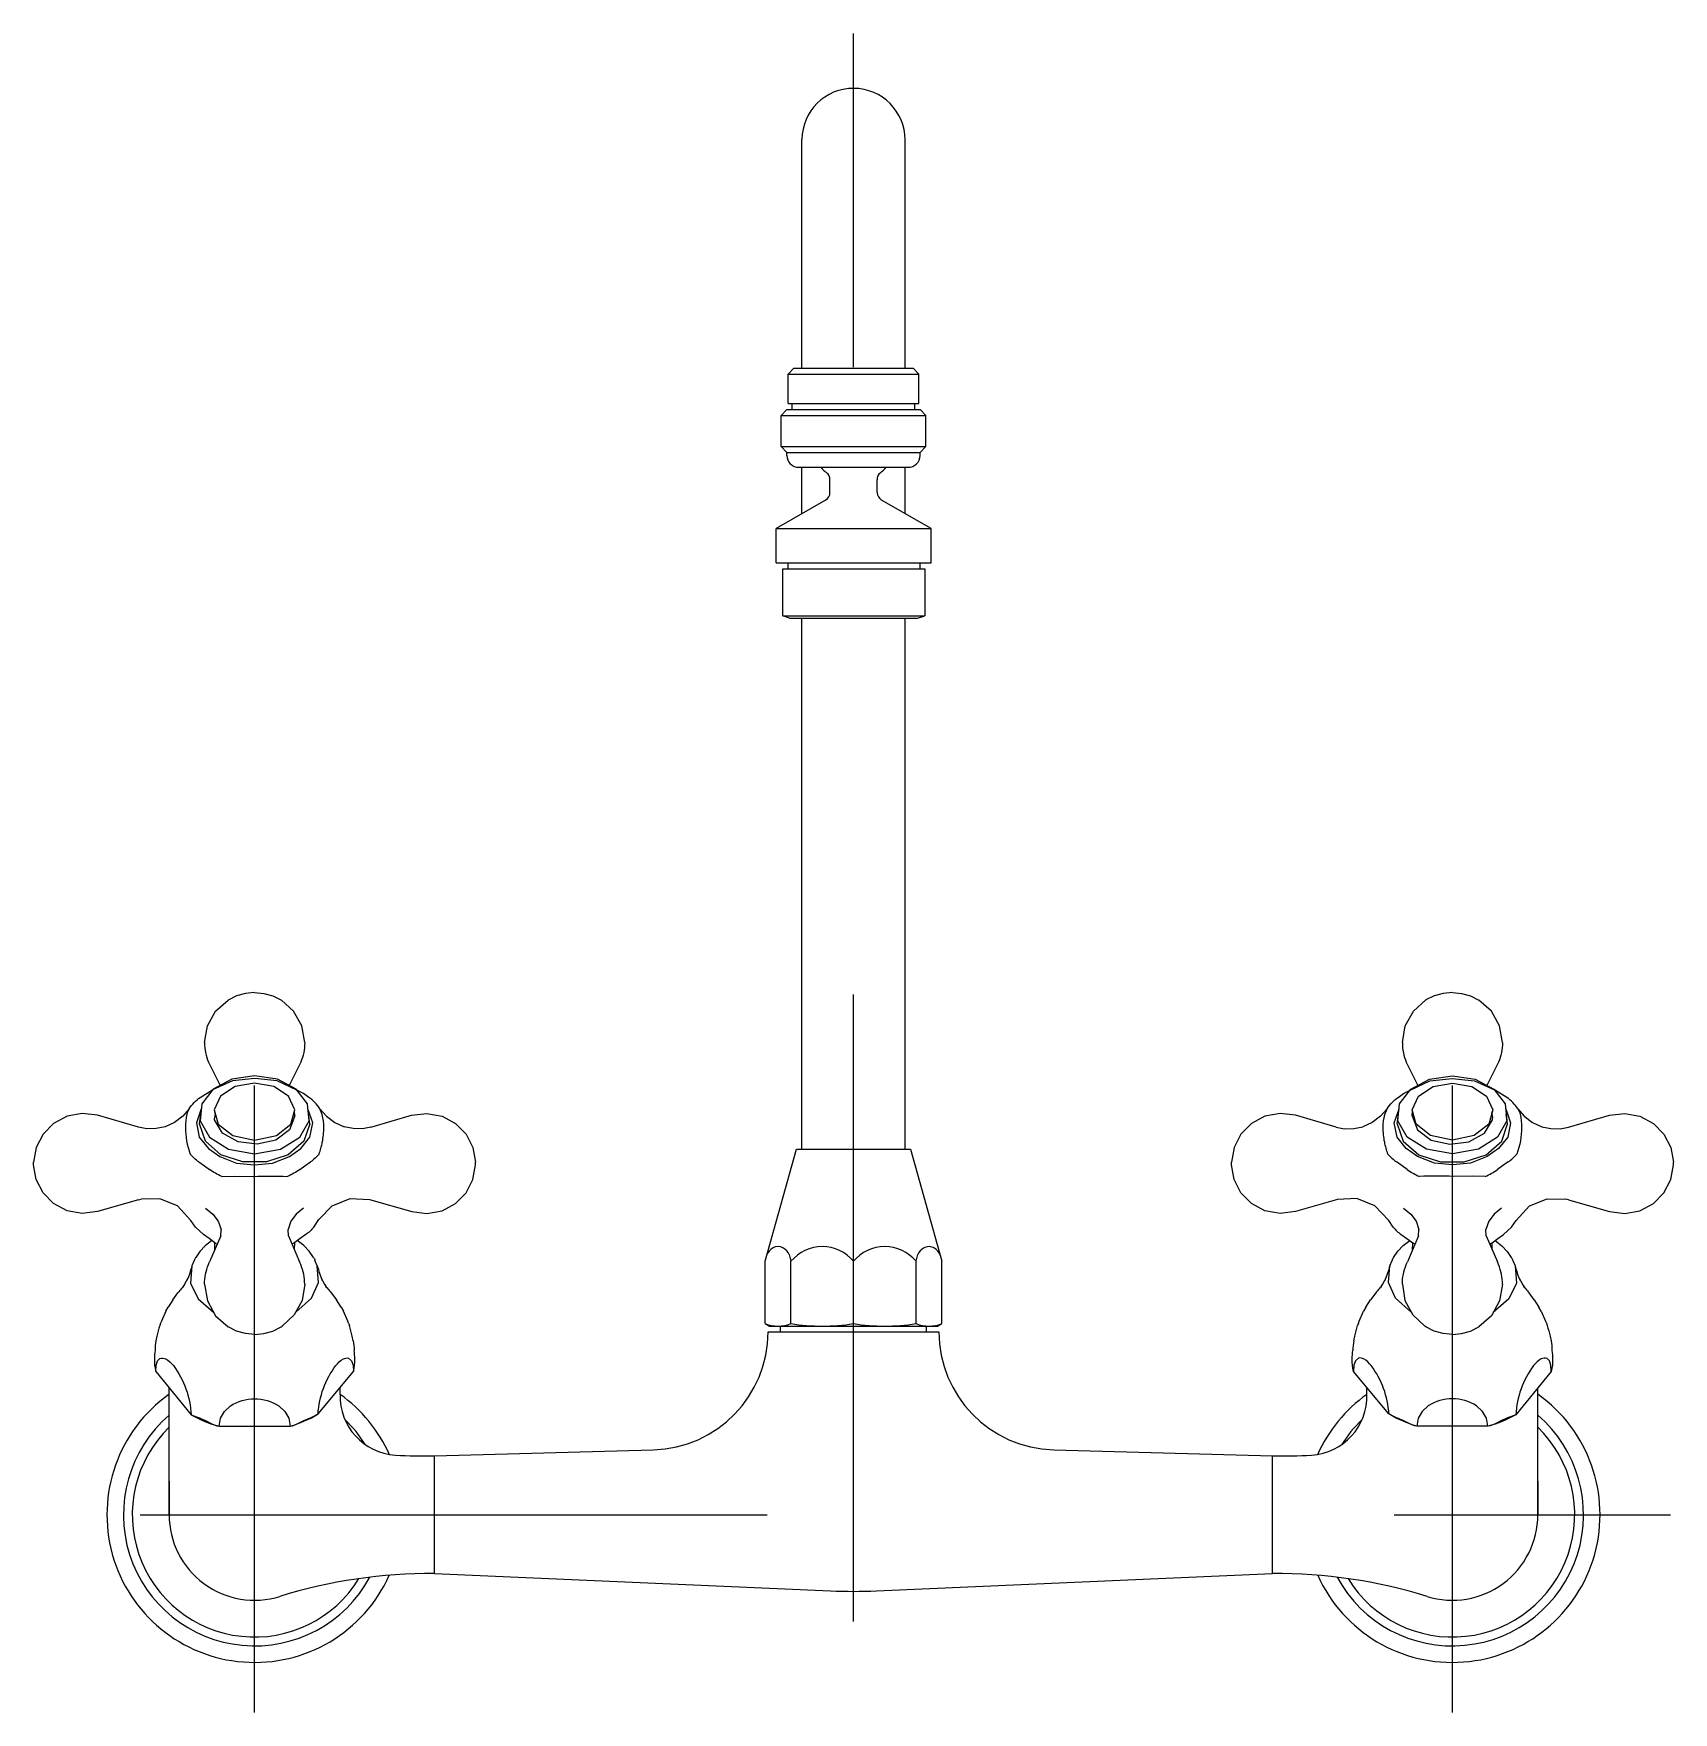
# Model space of a CAD drawing. Extents: x -57.743 to -57.482, y -9.297 to -9.03.
import ezdxf

# ---------------------------------------------------------------- set-up
doc = ezdxf.new("R2010")
doc.units = 0
doc.header["$LTSCALE"] = 0.2
doc.header["$MEASUREMENT"] = 0
doc.linetypes.add('AXES', pattern=[0.54, 0.3, -0.08, 0.08, -0.08])
doc.linetypes.add('CONTINU', pattern=[0])
doc.layers.get('0').update_dxf_attribs({"linetype": 'CONTINUOUS'})
doc.layers.add('DECA_EIXOS', color=5, linetype='AXES')

msp = doc.modelspace()

# ---------------------------------------------------------------- linework, layer by layer
at = {"linetype": 'CONTINU'}
for points in [[(-57.60423, -9.0465, 0.996397), (-57.62067, -9.04644)], [(-57.62307, -9.09682, 0.415833), (-57.62119, -9.09871)], [(-57.60371, -9.09871, 0.415111), (-57.60183, -9.09683)], [(-57.61765, -9.09871, 0.046952), (-57.61673, -9.0996)], [(-57.61621, -9.10071, 0.230081), (-57.61673, -9.0996)], [(-57.60817, -9.0996, 0.229176), (-57.60869, -9.1007)], [(-57.60817, -9.0996, 0.046846), (-57.60725, -9.09871)], [(-57.6169, -9.10393, 0.267952), (-57.6162, -9.10271)], [(-57.60868, -9.10271, 0.267941), (-57.60797, -9.10393)], [(-57.71593, -9.19046, 0.100737), (-57.7153, -9.19358)], [(-57.69996, -9.19046, -0.100748), (-57.7006, -9.19358)], [(-57.52493, -9.19046, 0.100732), (-57.5243, -9.19358)], [(-57.50896, -9.19046, -0.100732), (-57.5096, -9.19358)], [(-57.71838, -9.20101, 0.078262), (-57.71875, -9.20189)], [(-57.71838, -9.20101, -0.09491), (-57.71662, -9.1992)], [(-57.69753, -9.20099, 0.094819), (-57.69929, -9.1992)], [(-57.69691, -9.20398, 0.060337), (-57.69715, -9.20192), (-57.69753, -9.20099)], [(-57.52799, -9.20397, -0.06033), (-57.52775, -9.20192), (-57.52736, -9.20099)], [(-57.52736, -9.20099, -0.094798), (-57.52561, -9.1992)], [(-57.50652, -9.20101, 0.094922), (-57.50828, -9.1992)], [(-57.50652, -9.20101, -0.078226), (-57.50615, -9.20189)], [(-57.71875, -9.20189, 0.064349), (-57.71899, -9.20397)], [(-57.71899, -9.20397, 0.081708), (-57.71823, -9.20822)], [(-57.69715, -9.20635, 0.049284), (-57.69691, -9.20398)], [(-57.52775, -9.20635, -0.049277), (-57.52799, -9.20397)], [(-57.50591, -9.20397, -0.081668), (-57.50667, -9.20822)], [(-57.50615, -9.20189, -0.064351), (-57.50591, -9.20397)], [(-57.69766, -9.20822, 0.033869), (-57.69715, -9.20635)], [(-57.52724, -9.20822, -0.03386), (-57.52775, -9.20635)], [(-57.71686, -9.20948, -0.06795), (-57.71823, -9.20822)], [(-57.69766, -9.20822, -0.067768), (-57.69904, -9.20948)], [(-57.52724, -9.20822, 0.06778), (-57.52586, -9.20948)], [(-57.50804, -9.20948, 0.067944), (-57.50667, -9.20822)], [(-57.71319, -9.21179, -0.057169), (-57.71515, -9.21069)], [(-57.70812, -9.21178, -0.014006), (-57.70271, -9.21179)], [(-57.70074, -9.21069, -0.057361), (-57.70271, -9.21179)], [(-57.52416, -9.21069, 0.057348), (-57.52219, -9.21179)], [(-57.51678, -9.21178, 0.014006), (-57.52219, -9.21179)], [(-57.51171, -9.21179, 0.057149), (-57.50975, -9.21069)], [(-57.69852, -9.21987, -0.071575), (-57.69979, -9.22107)], [(-57.52638, -9.21987, 0.071582), (-57.52511, -9.22107)], [(-57.62363, -9.22323, 0.283666), (-57.62534, -9.22323)], [(-57.61245, -9.22533, 0.468794), (-57.62242, -9.22533)], [(-57.60248, -9.22532, 0.468795), (-57.61245, -9.22533)], [(-57.59955, -9.22324, 0.285004), (-57.60127, -9.22323)], [(-57.71732, -9.22471, 0.114407), (-57.71758, -9.22521)], [(-57.69858, -9.22471, -0.114407), (-57.69832, -9.22521)], [(-57.62534, -9.22323, 0.185783), (-57.62627, -9.22432)], [(-57.62273, -9.22426, 0.1769), (-57.62363, -9.22323)], [(-57.60127, -9.22323, 0.177018), (-57.60217, -9.22426)], [(-57.59863, -9.22433, 0.186176), (-57.59955, -9.22324)], [(-57.52632, -9.22471, 0.114441), (-57.52658, -9.22521)], [(-57.50758, -9.22471, -0.114436), (-57.50732, -9.22521)], [(-57.71795, -9.22605, -0.038919), (-57.71873, -9.22837)], [(-57.71593, -9.22898, -0.10061), (-57.7153, -9.22586)], [(-57.69996, -9.22898, 0.10062), (-57.7006, -9.22586)], [(-57.69795, -9.22605, 0.038919), (-57.69716, -9.22837)], [(-57.52695, -9.22605, -0.038923), (-57.52773, -9.22837)], [(-57.52493, -9.22898, -0.100606), (-57.5243, -9.22586)], [(-57.50896, -9.22898, 0.100624), (-57.5096, -9.22586)], [(-57.50695, -9.22605, 0.038923), (-57.50616, -9.22837)], [(-57.71913, -9.22904, -0.032248), (-57.72018, -9.23036)], [(-57.69677, -9.22904, 0.032248), (-57.69572, -9.23036)], [(-57.52813, -9.22904, -0.032261), (-57.52918, -9.23036)], [(-57.50577, -9.22904, 0.03226), (-57.50472, -9.23036)], [(-57.72306, -9.23557, 0.029557), (-57.72352, -9.23729)], [(-57.69238, -9.23729, 0.029574), (-57.69284, -9.23557)], [(-57.62655, -9.23526, 0.197191), (-57.62242, -9.23526)], [(-57.62242, -9.23526, 0.081682), (-57.61245, -9.23526)], [(-57.61245, -9.23526, 0.081683), (-57.60248, -9.23526)], [(-57.60248, -9.23526, 0.197179), (-57.59835, -9.23526)], [(-57.53252, -9.23729, -0.029548), (-57.53206, -9.23557)], [(-57.50184, -9.23557, -0.029549), (-57.50138, -9.23729)], [(-57.72368, -9.23801, 0.044187), (-57.72381, -9.23956)], [(-57.69222, -9.23801, -0.044187), (-57.69209, -9.23956)], [(-57.64437, -9.2554, 0.406441), (-57.62608, -9.23659)], [(-57.59882, -9.2366, 0.406298), (-57.58053, -9.2554)], [(-57.53268, -9.23801, 0.044193), (-57.53281, -9.23956)], [(-57.50122, -9.23801, -0.044199), (-57.50109, -9.23956)], [(-57.72381, -9.23956, 0.042514), (-57.72393, -9.24092)], [(-57.72393, -9.24092, 0.063202), (-57.72372, -9.24288)], [(-57.72372, -9.24288), (-57.72365, -9.24187), (-57.72342, -9.24122), (-57.72306, -9.24083, -0.194818), (-57.72211, -9.2409, -0.099505), (-57.72089, -9.24197, -0.150363), (-57.71807, -9.2498)], [(-57.69783, -9.24967, -0.1471), (-57.69501, -9.24197, -0.099505), (-57.69379, -9.2409, -0.194818), (-57.693, -9.24077), (-57.69248, -9.24122), (-57.69225, -9.24187), (-57.69218, -9.24288)], [(-57.69218, -9.24288, 0.059065), (-57.69197, -9.24092)], [(-57.69197, -9.24092, 0.04262), (-57.69209, -9.23956)], [(-57.53293, -9.24092, -0.042632), (-57.53281, -9.23956)], [(-57.53272, -9.24288, -0.062926), (-57.53293, -9.24092)], [(-57.52707, -9.24967, 0.147097), (-57.52989, -9.24197, 0.099503), (-57.53111, -9.2409, 0.194817), (-57.5319, -9.24077), (-57.53242, -9.24122), (-57.53265, -9.24187), (-57.53272, -9.24288)], [(-57.50118, -9.24288), (-57.50125, -9.24187), (-57.50148, -9.24122), (-57.50184, -9.24083, 0.194818), (-57.50279, -9.2409, 0.099506), (-57.50401, -9.24197, 0.150361), (-57.50683, -9.2498)], [(-57.50097, -9.24092, -0.063199), (-57.50118, -9.24288)], [(-57.50109, -9.23956, -0.042535), (-57.50097, -9.24092)], [(-57.72158, -9.24654, 1.308272), (-57.68647, -9.2754)], [(-57.68644, -9.25617, 0.134443), (-57.69432, -9.24655)], [(-57.69432, -9.24655, 0.406193), (-57.68548, -9.25623)], [(-57.53942, -9.25623, 0.406192), (-57.53058, -9.24655)], [(-57.53058, -9.24655, 0.134443), (-57.53846, -9.25617)], [(-57.53843, -9.2754, 1.308273), (-57.50332, -9.24654)], [(-57.71807, -9.2498, 0.066499), (-57.7136, -9.25163)], [(-57.71807, -9.2498, -0.038655), (-57.71465, -9.25132), (-57.71399, -9.25159), (-57.7136, -9.25163)], [(-57.7136, -9.25163), (-57.7134, -9.25034), (-57.71276, -9.24928), (-57.71179, -9.24838, -0.149268), (-57.70795, -9.24726, -0.149267), (-57.70411, -9.24838), (-57.70313, -9.24928), (-57.7025, -9.25034), (-57.7023, -9.25163)], [(-57.7023, -9.25163, 0.064791), (-57.69783, -9.24967)], [(-57.7023, -9.25163), (-57.70191, -9.25159), (-57.70125, -9.25132, -0.044786), (-57.69871, -9.25015), (-57.69783, -9.24967)], [(-57.5226, -9.25163, -0.064792), (-57.52707, -9.24967)], [(-57.5226, -9.25163), (-57.52299, -9.25159), (-57.52365, -9.25132, 0.044785), (-57.52619, -9.25015), (-57.52707, -9.24967)], [(-57.5113, -9.25163), (-57.5115, -9.25034), (-57.51213, -9.24928), (-57.51311, -9.24838, 0.149267), (-57.51695, -9.24726, 0.149267), (-57.52079, -9.24838), (-57.52176, -9.24928), (-57.5224, -9.25034), (-57.5226, -9.25163)], [(-57.50683, -9.2498, -0.066499), (-57.5113, -9.25163)], [(-57.50683, -9.2498, 0.038657), (-57.51025, -9.25132), (-57.51091, -9.25159), (-57.5113, -9.25163)], [(-57.72158, -9.24988, 1.20119), (-57.68956, -9.2757)], [(-57.72158, -9.25179, 1.132016), (-57.69132, -9.27593)], [(-57.69026, -9.25459, 0.062306), (-57.69355, -9.25057)], [(-57.53534, -9.2757, 1.201192), (-57.50332, -9.24988)], [(-57.53135, -9.25057, 0.062304), (-57.53464, -9.25459)], [(-57.53358, -9.27593, 1.132017), (-57.50332, -9.25179)], [(-57.68548, -9.25623, 0.021164), (-57.67928, -9.25634)], [(-57.54562, -9.25634, 0.021164), (-57.53942, -9.25623)], [(-57.72158, -9.26573, 0.505827), (-57.70391, -9.27876)], [(-57.52099, -9.27876, 0.505426), (-57.50332, -9.26574)], [(-57.67928, -9.27514, 0.077808), (-57.70391, -9.27876)], [(-57.52099, -9.27876, 0.077808), (-57.54562, -9.27514)], [(-57.61612, -9.27788, 0.021681), (-57.60878, -9.27788)]]:
    msp.add_lwpolyline(points, format="xyb", dxfattribs=at)
for points in [[(-57.62067, -9.08292), (-57.62067, -9.04644)], [(-57.60423, -9.08292), (-57.60423, -9.0465)], [(-57.62288, -9.08386), (-57.62194, -9.08292)], [(-57.62194, -9.08292), (-57.60296, -9.08292)], [(-57.60296, -9.08292), (-57.60202, -9.08386)], [(-57.62288, -9.08856), (-57.62288, -9.08386)], [(-57.62288, -9.08386), (-57.60202, -9.08386)], [(-57.60202, -9.08856), (-57.60202, -9.08386)], [(-57.62288, -9.08856), (-57.60202, -9.08856)], [(-57.62223, -9.0895), (-57.62223, -9.08856)], [(-57.60267, -9.0895), (-57.60267, -9.08856)], [(-57.62401, -9.09044), (-57.62307, -9.0895)], [(-57.62401, -9.09542), (-57.62401, -9.09044)], [(-57.62401, -9.09044), (-57.60089, -9.09044)], [(-57.62307, -9.0895), (-57.60183, -9.0895)], [(-57.60183, -9.0895), (-57.60089, -9.09044)], [(-57.60089, -9.09542), (-57.60089, -9.09044)], [(-57.62401, -9.09542), (-57.62307, -9.09636)], [(-57.62401, -9.09542), (-57.60089, -9.09542)], [(-57.62307, -9.09682), (-57.62307, -9.09636)], [(-57.62307, -9.09636), (-57.60183, -9.09636)], [(-57.60183, -9.09636), (-57.60089, -9.09542)], [(-57.60183, -9.09683), (-57.60183, -9.09636)], [(-57.62119, -9.09871), (-57.60371, -9.09871)], [(-57.62067, -9.10611), (-57.62067, -9.09871)], [(-57.60423, -9.1061), (-57.60423, -9.09871)], [(-57.6162, -9.10271), (-57.61621, -9.10071)], [(-57.60868, -9.10271), (-57.60869, -9.1007)], [(-57.6169, -9.10393), (-57.62479, -9.10849)], [(-57.60008, -9.10849), (-57.60797, -9.10393)], [(-57.62479, -9.11394), (-57.62479, -9.10849)], [(-57.62479, -9.10849), (-57.60008, -9.10849)], [(-57.60008, -9.11394), (-57.60008, -9.10849)], [(-57.62479, -9.11394), (-57.60008, -9.11394)], [(-57.62372, -9.12242), (-57.62372, -9.1149)], [(-57.62372, -9.1149), (-57.60107, -9.1149)], [(-57.62293, -9.11394), (-57.62292, -9.1149)], [(-57.60187, -9.11394), (-57.60186, -9.1149)], [(-57.60107, -9.1149), (-57.60107, -9.12242)], [(-57.62267, -9.12279), (-57.62372, -9.12242)], [(-57.62372, -9.12242), (-57.60107, -9.12242)], [(-57.62267, -9.12279), (-57.60223, -9.12279)], [(-57.62067, -9.20747), (-57.62067, -9.12278)], [(-57.60423, -9.20747), (-57.60423, -9.12279)], [(-57.60223, -9.12279), (-57.60107, -9.12242)], [(-57.70795, -9.18246), (-57.70942, -9.1826), (-57.71084, -9.183), (-57.71215, -9.18366)], [(-57.70795, -9.18246), (-57.70648, -9.1826), (-57.70506, -9.183), (-57.70368, -9.18369)], [(-57.51695, -9.18246), (-57.51842, -9.1826), (-57.51984, -9.183), (-57.52116, -9.18365)], [(-57.51695, -9.18246), (-57.51548, -9.1826), (-57.51406, -9.183), (-57.51275, -9.18366)], [(-57.71593, -9.19046), (-57.71548, -9.1878), (-57.71417, -9.18544), (-57.71215, -9.18366)], [(-57.69996, -9.19046), (-57.70042, -9.1878), (-57.70173, -9.18544), (-57.70368, -9.18369)], [(-57.52493, -9.19046), (-57.52448, -9.1878), (-57.52317, -9.18544), (-57.52116, -9.18365)], [(-57.50896, -9.19046), (-57.50942, -9.1878), (-57.51073, -9.18544), (-57.51275, -9.18366)], [(-57.7153, -9.19358), (-57.7134, -9.19742)], [(-57.7006, -9.19358), (-57.70251, -9.19742)], [(-57.5243, -9.19358), (-57.52239, -9.19742)], [(-57.5096, -9.19358), (-57.5115, -9.19742)], [(-57.70119, -9.19805), (-57.70435, -9.19655), (-57.70792, -9.19616), (-57.7115, -9.19654), (-57.71468, -9.19801)], [(-57.52371, -9.19805), (-57.52055, -9.19655), (-57.51698, -9.19616), (-57.5134, -9.19654), (-57.51022, -9.19801)], [(-57.71662, -9.1992), (-57.71468, -9.19801)], [(-57.70015, -9.19859), (-57.70119, -9.19805)], [(-57.69929, -9.1992), (-57.70015, -9.19859)], [(-57.52561, -9.1992), (-57.52475, -9.19859)], [(-57.52475, -9.19859), (-57.52371, -9.19805)], [(-57.50828, -9.1992), (-57.51022, -9.19801)], [(-57.71838, -9.20101), (-57.71941, -9.20221), (-57.72072, -9.20319), (-57.72221, -9.20386)], [(-57.71646, -9.20102), (-57.71722, -9.20325), (-57.71677, -9.20553), (-57.71531, -9.20733)], [(-57.71422, -9.20176), (-57.71431, -9.20143)], [(-57.70152, -9.20212), (-57.70161, -9.20143)], [(-57.70059, -9.20732), (-57.69913, -9.20554), (-57.69868, -9.20326), (-57.69944, -9.20103)], [(-57.69753, -9.20099), (-57.69649, -9.20221), (-57.69518, -9.20319), (-57.69369, -9.20386)], [(-57.52736, -9.20099), (-57.52841, -9.20221), (-57.52972, -9.20319), (-57.53121, -9.20386)], [(-57.52431, -9.20732), (-57.52577, -9.20554), (-57.52622, -9.20326), (-57.52546, -9.20103)], [(-57.52338, -9.20212), (-57.52329, -9.20143)], [(-57.51068, -9.20176), (-57.51059, -9.20143)], [(-57.50844, -9.20102), (-57.50768, -9.20325), (-57.50813, -9.20553), (-57.50959, -9.20732)], [(-57.50652, -9.20101), (-57.50549, -9.20221), (-57.50418, -9.20319), (-57.50269, -9.20386)], [(-57.74001, -9.20334), (-57.74168, -9.20504), (-57.74277, -9.20716), (-57.74319, -9.2095)], [(-57.73299, -9.20205), (-57.73543, -9.20174), (-57.73784, -9.20219), (-57.74001, -9.20334)], [(-57.72648, -9.20392), (-57.73299, -9.20205)], [(-57.72221, -9.20386), (-57.72366, -9.20417), (-57.72513, -9.20419), (-57.72648, -9.20392)], [(-57.71674, -9.20341), (-57.71654, -9.20186)], [(-57.69916, -9.20341), (-57.7001, -9.20619), (-57.70258, -9.20833), (-57.70605, -9.20947), (-57.70985, -9.20947), (-57.71332, -9.20833), (-57.7158, -9.20619), (-57.71674, -9.20341)], [(-57.71422, -9.20176), (-57.71433, -9.20249)], [(-57.70152, -9.20212), (-57.70236, -9.20437), (-57.70456, -9.20599), (-57.70752, -9.20667), (-57.71058, -9.20628), (-57.71306, -9.2049), (-57.71433, -9.20279)], [(-57.71433, -9.20279), (-57.71433, -9.20249)], [(-57.69916, -9.20341), (-57.69936, -9.20187)], [(-57.68942, -9.20392), (-57.69077, -9.20419), (-57.69224, -9.20417), (-57.69369, -9.20386)], [(-57.68942, -9.20392), (-57.68291, -9.20205)], [(-57.68291, -9.20205), (-57.68047, -9.20174), (-57.67805, -9.20219), (-57.67589, -9.20334)], [(-57.67589, -9.20334), (-57.67422, -9.20504), (-57.67313, -9.20716), (-57.67271, -9.2095)], [(-57.54901, -9.20334), (-57.55068, -9.20504), (-57.55177, -9.20716), (-57.55219, -9.2095)], [(-57.54199, -9.20205), (-57.54443, -9.20174), (-57.54684, -9.20219), (-57.54901, -9.20334)], [(-57.53548, -9.20392), (-57.54199, -9.20205)], [(-57.53548, -9.20392), (-57.53413, -9.20419), (-57.53266, -9.20417), (-57.53121, -9.20386)], [(-57.52574, -9.20341), (-57.52554, -9.20187)], [(-57.52574, -9.20341), (-57.5248, -9.20619), (-57.52232, -9.20833), (-57.51885, -9.20947), (-57.51505, -9.20947), (-57.51158, -9.20833), (-57.50909, -9.20619), (-57.50816, -9.20341)], [(-57.52338, -9.20212), (-57.52254, -9.20437), (-57.52034, -9.20599), (-57.51737, -9.20667), (-57.51432, -9.20628), (-57.51184, -9.2049), (-57.51057, -9.20279)], [(-57.51068, -9.20176), (-57.51057, -9.20249)], [(-57.51057, -9.20279), (-57.51057, -9.20249)], [(-57.50816, -9.20341), (-57.50836, -9.20186)], [(-57.50269, -9.20386), (-57.50124, -9.20417), (-57.49977, -9.20419), (-57.49842, -9.20392)], [(-57.49842, -9.20392), (-57.4919, -9.20205)], [(-57.4919, -9.20205), (-57.48947, -9.20174), (-57.48705, -9.20219), (-57.48489, -9.20334)], [(-57.48489, -9.20334), (-57.48322, -9.20504), (-57.48213, -9.20716), (-57.48171, -9.2095)], [(-57.74319, -9.20994), (-57.74319, -9.2095)], [(-57.71686, -9.20948), (-57.71595, -9.21013)], [(-57.71531, -9.20733), (-57.7144, -9.20797)], [(-57.7144, -9.20797), (-57.71349, -9.20861)], [(-57.71349, -9.20861), (-57.71082, -9.20968), (-57.70795, -9.20996), (-57.70508, -9.20968), (-57.70241, -9.20861)], [(-57.70241, -9.20861), (-57.7015, -9.20797)], [(-57.7015, -9.20797), (-57.70059, -9.20732)], [(-57.69995, -9.21013), (-57.69904, -9.20948)], [(-57.67271, -9.20994), (-57.67271, -9.2095)], [(-57.62655, -9.22532), (-57.62152, -9.20747)], [(-57.62152, -9.20747), (-57.60338, -9.20747)], [(-57.60338, -9.20747), (-57.59835, -9.22532)], [(-57.55219, -9.20994), (-57.55219, -9.2095)], [(-57.52495, -9.21013), (-57.52586, -9.20948)], [(-57.5234, -9.20797), (-57.52431, -9.20732)], [(-57.52249, -9.20861), (-57.5234, -9.20797)], [(-57.51142, -9.20862), (-57.51408, -9.20968), (-57.51695, -9.20996), (-57.51982, -9.20968), (-57.52249, -9.20861)], [(-57.5105, -9.20797), (-57.51142, -9.20862)], [(-57.50959, -9.20732), (-57.5105, -9.20797)], [(-57.50804, -9.20948), (-57.50895, -9.21013)], [(-57.48171, -9.20994), (-57.48171, -9.2095)], [(-57.74001, -9.21611), (-57.74168, -9.2144), (-57.74277, -9.21229), (-57.74319, -9.20994)], [(-57.71595, -9.21013), (-57.71515, -9.21069)], [(-57.71319, -9.21179), (-57.7111, -9.21176)], [(-57.7111, -9.21176), (-57.70812, -9.21178)], [(-57.70074, -9.21069), (-57.69995, -9.21013)], [(-57.67589, -9.21611), (-57.67422, -9.2144), (-57.67313, -9.21229), (-57.67271, -9.20994)], [(-57.54901, -9.21611), (-57.55068, -9.2144), (-57.55177, -9.21229), (-57.55219, -9.20994)], [(-57.52416, -9.21069), (-57.52495, -9.21013)], [(-57.5138, -9.21176), (-57.51678, -9.21178)], [(-57.51171, -9.21179), (-57.5138, -9.21176)], [(-57.50895, -9.21013), (-57.50975, -9.21069)], [(-57.48489, -9.21611), (-57.48322, -9.2144), (-57.48213, -9.21229), (-57.48171, -9.20994)], [(-57.73299, -9.2174), (-57.73543, -9.2177), (-57.73784, -9.21726), (-57.74001, -9.21611)], [(-57.72646, -9.21551), (-57.73299, -9.2174)], [(-57.72646, -9.21551), (-57.72606, -9.21542)], [(-57.7181, -9.21884), (-57.72027, -9.2165), (-57.72305, -9.21535), (-57.72606, -9.21542)], [(-57.71576, -9.21688), (-57.71462, -9.21779), (-57.71376, -9.21892), (-57.71329, -9.22026)], [(-57.70014, -9.21688), (-57.7013, -9.2178), (-57.70215, -9.21894), (-57.70261, -9.22026)], [(-57.6977, -9.21868), (-57.69557, -9.21646), (-57.6927, -9.21533), (-57.68962, -9.21546)], [(-57.68962, -9.21546), (-57.6829, -9.2174)], [(-57.6829, -9.2174), (-57.68047, -9.2177), (-57.67805, -9.21726), (-57.67589, -9.21611)], [(-57.54199, -9.2174), (-57.54443, -9.2177), (-57.54684, -9.21726), (-57.54901, -9.21611)], [(-57.53528, -9.21546), (-57.54199, -9.2174)], [(-57.5271, -9.21884), (-57.52933, -9.21646), (-57.5322, -9.21533), (-57.53528, -9.21546)], [(-57.52476, -9.21688), (-57.5236, -9.2178), (-57.52275, -9.21894), (-57.52229, -9.22026)], [(-57.50914, -9.21688), (-57.51028, -9.21779), (-57.51114, -9.21892), (-57.51161, -9.22026)], [(-57.5068, -9.21884), (-57.50463, -9.2165), (-57.50185, -9.21535), (-57.49884, -9.21542)], [(-57.49844, -9.21551), (-57.49884, -9.21542)], [(-57.49844, -9.21551), (-57.4919, -9.2174)], [(-57.4919, -9.2174), (-57.48947, -9.2177), (-57.48705, -9.21726), (-57.48489, -9.21611)], [(-57.71738, -9.21987), (-57.7181, -9.21884)], [(-57.71738, -9.21987), (-57.71611, -9.22107)], [(-57.71334, -9.22126), (-57.71329, -9.22026)], [(-57.70256, -9.22126), (-57.70261, -9.22026)], [(-57.69852, -9.21987), (-57.6977, -9.21868)], [(-57.52638, -9.21987), (-57.5271, -9.21884)], [(-57.52234, -9.22126), (-57.52229, -9.22026)], [(-57.51156, -9.22126), (-57.51161, -9.22026)], [(-57.50752, -9.21987), (-57.50879, -9.22107)], [(-57.50752, -9.21987), (-57.5068, -9.21884)], [(-57.71476, -9.22202), (-57.71582, -9.22284), (-57.71668, -9.22374), (-57.71732, -9.22471)], [(-57.7152, -9.22171), (-57.71611, -9.22107)], [(-57.71429, -9.22236), (-57.7152, -9.22171)], [(-57.71334, -9.22126), (-57.71512, -9.22543)], [(-57.71429, -9.2235), (-57.71429, -9.22236)], [(-57.71429, -9.22236), (-57.71392, -9.22261)], [(-57.70256, -9.22126), (-57.70078, -9.22543)], [(-57.70156, -9.22232), (-57.70199, -9.2226)], [(-57.70161, -9.2235), (-57.70156, -9.22232)], [(-57.7007, -9.22171), (-57.70156, -9.22232)], [(-57.69858, -9.22471), (-57.69925, -9.22371), (-57.70011, -9.22281), (-57.70114, -9.22202)], [(-57.69979, -9.22107), (-57.7007, -9.22171)], [(-57.52632, -9.22471), (-57.52565, -9.22371), (-57.52479, -9.22281), (-57.52376, -9.22202)], [(-57.52511, -9.22107), (-57.52424, -9.22168)], [(-57.52424, -9.22168), (-57.52328, -9.22237)], [(-57.52234, -9.22126), (-57.52412, -9.22543)], [(-57.52329, -9.2235), (-57.52328, -9.22237)], [(-57.52328, -9.22237), (-57.52291, -9.2226)], [(-57.51156, -9.22126), (-57.50978, -9.22543)], [(-57.51061, -9.22236), (-57.51098, -9.22261)], [(-57.51061, -9.22236), (-57.5097, -9.22171)], [(-57.51061, -9.2235), (-57.51061, -9.22236)], [(-57.51014, -9.22202), (-57.50908, -9.22284), (-57.50822, -9.22374), (-57.50758, -9.22471)], [(-57.5097, -9.22171), (-57.50879, -9.22107)], [(-57.71758, -9.22521), (-57.71795, -9.22605)], [(-57.7153, -9.22586), (-57.71512, -9.22543)], [(-57.7006, -9.22586), (-57.70078, -9.22543)], [(-57.69795, -9.22605), (-57.69832, -9.22521)], [(-57.62655, -9.23526), (-57.62655, -9.22532)], [(-57.62273, -9.22426), (-57.62242, -9.22533)], [(-57.62242, -9.23526), (-57.62242, -9.22533)], [(-57.60248, -9.22532), (-57.60217, -9.22426)], [(-57.60248, -9.23526), (-57.60248, -9.22532)], [(-57.59835, -9.23526), (-57.59835, -9.22532)], [(-57.52695, -9.22605), (-57.52658, -9.22521)], [(-57.5243, -9.22586), (-57.52412, -9.22543)], [(-57.5096, -9.22586), (-57.50978, -9.22543)], [(-57.50732, -9.22521), (-57.50695, -9.22605)], [(-57.71859, -9.22803), (-57.71944, -9.22954)], [(-57.71795, -9.22605), (-57.71815, -9.2288), (-57.71696, -9.23131), (-57.71446, -9.23349)], [(-57.7014, -9.23346), (-57.69887, -9.23123), (-57.69774, -9.2287), (-57.69795, -9.22605)], [(-57.69731, -9.22803), (-57.69646, -9.22954)], [(-57.52759, -9.22803), (-57.52844, -9.22954)], [(-57.5235, -9.23346), (-57.52602, -9.23123), (-57.52716, -9.2287), (-57.52695, -9.22605)], [(-57.50695, -9.22605), (-57.50675, -9.2288), (-57.50794, -9.23131), (-57.51044, -9.23349)], [(-57.50631, -9.22803), (-57.50546, -9.22954)], [(-57.72101, -9.23147), (-57.72018, -9.23036)], [(-57.71593, -9.22898), (-57.71548, -9.23164), (-57.71417, -9.234), (-57.71216, -9.23579)], [(-57.69996, -9.22898), (-57.70039, -9.23156), (-57.70162, -9.23387), (-57.70354, -9.23566)], [(-57.69572, -9.23036), (-57.69489, -9.23147)], [(-57.52918, -9.23036), (-57.53001, -9.23147)], [(-57.52493, -9.22898), (-57.52451, -9.23156), (-57.52327, -9.23387), (-57.52136, -9.23566)], [(-57.50896, -9.22898), (-57.50942, -9.23164), (-57.51072, -9.234), (-57.51275, -9.2358)], [(-57.50389, -9.23147), (-57.50472, -9.23036)], [(-57.72211, -9.2333), (-57.72281, -9.23488)], [(-57.72211, -9.2333), (-57.72174, -9.23262)], [(-57.72101, -9.23147), (-57.72174, -9.23262)], [(-57.69416, -9.23262), (-57.69489, -9.23147)], [(-57.69416, -9.23262), (-57.69379, -9.2333)], [(-57.69309, -9.23488), (-57.69379, -9.2333)], [(-57.53181, -9.23488), (-57.53111, -9.2333)], [(-57.53074, -9.23262), (-57.53111, -9.2333)], [(-57.53074, -9.23262), (-57.53001, -9.23147)], [(-57.50389, -9.23147), (-57.50316, -9.23262)], [(-57.50279, -9.2333), (-57.50316, -9.23262)], [(-57.50279, -9.2333), (-57.50209, -9.23488)], [(-57.72293, -9.2352), (-57.72306, -9.23557)], [(-57.72281, -9.23488), (-57.72293, -9.2352)], [(-57.70795, -9.23698), (-57.70942, -9.23685), (-57.71084, -9.23645), (-57.71216, -9.23579)], [(-57.70795, -9.23698), (-57.70648, -9.23685), (-57.70506, -9.23645), (-57.70374, -9.23579)], [(-57.70374, -9.23579), (-57.70354, -9.23566)], [(-57.69297, -9.2352), (-57.69309, -9.23488)], [(-57.69297, -9.2352), (-57.69284, -9.23557)], [(-57.62655, -9.23526), (-57.62584, -9.23566)], [(-57.62584, -9.23566), (-57.59906, -9.23566)], [(-57.62411, -9.2366), (-57.62411, -9.23565)], [(-57.60079, -9.2366), (-57.60079, -9.23565)], [(-57.59906, -9.23566), (-57.59835, -9.23526)], [(-57.53193, -9.2352), (-57.53206, -9.23557)], [(-57.53193, -9.2352), (-57.53181, -9.23488)], [(-57.52116, -9.23579), (-57.52136, -9.23566)], [(-57.51695, -9.23698), (-57.51842, -9.23685), (-57.51984, -9.23645), (-57.52116, -9.23579)], [(-57.51695, -9.23698), (-57.51548, -9.23685), (-57.51406, -9.23645), (-57.51275, -9.2358)], [(-57.50209, -9.23488), (-57.50197, -9.2352)], [(-57.50197, -9.2352), (-57.50184, -9.23557)], [(-57.72352, -9.23729), (-57.72368, -9.23801)], [(-57.69222, -9.23801), (-57.69238, -9.23729)], [(-57.62608, -9.23659), (-57.59882, -9.2366)], [(-57.53268, -9.23801), (-57.53252, -9.23729)], [(-57.50138, -9.23729), (-57.50122, -9.23801)], [(-57.72372, -9.24288), (-57.71807, -9.2498)], [(-57.69783, -9.24967), (-57.69218, -9.24288)], [(-57.52707, -9.24967), (-57.53272, -9.24288)], [(-57.50118, -9.24288), (-57.50683, -9.2498)], [(-57.72158, -9.26573), (-57.72158, -9.2455)], [(-57.69432, -9.24655), (-57.69432, -9.24544)], [(-57.53058, -9.24655), (-57.53058, -9.24544)], [(-57.50332, -9.26574), (-57.50332, -9.2455)], [(-57.7136, -9.25163), (-57.7023, -9.25163)], [(-57.5113, -9.25163), (-57.5226, -9.25163)], [(-57.67928, -9.25634), (-57.64437, -9.2554)], [(-57.67928, -9.27514), (-57.67928, -9.25634)], [(-57.58053, -9.2554), (-57.54562, -9.25634)], [(-57.54562, -9.27514), (-57.54562, -9.25634)], [(-57.72158, -9.2604), (-57.72158, -9.26573)], [(-57.50332, -9.2604), (-57.50332, -9.26574)], [(-57.67928, -9.27514), (-57.61612, -9.27788)], [(-57.60878, -9.27788), (-57.54562, -9.27514)]]:
    msp.add_lwpolyline(points, dxfattribs=at)
for points in [[(-57.70795, -9.20817), (-57.7038, -9.20743), (-57.70074, -9.20551), (-57.69927, -9.20292), (-57.69951, -9.20021), (-57.70133, -9.19787), (-57.70432, -9.19629), (-57.70795, -9.19574), (-57.71158, -9.19629), (-57.71457, -9.19787), (-57.71639, -9.20021), (-57.71663, -9.20292), (-57.71516, -9.20551), (-57.7121, -9.20743)], [(-57.51695, -9.20817), (-57.5211, -9.20743), (-57.52416, -9.20551), (-57.52563, -9.20292), (-57.52539, -9.20021), (-57.52357, -9.19787), (-57.52058, -9.19629), (-57.51695, -9.19574), (-57.51332, -9.19629), (-57.51033, -9.19787), (-57.50851, -9.20021), (-57.50827, -9.20292), (-57.50974, -9.20551), (-57.5128, -9.20743)], [(-57.70796, -9.20601), (-57.70448, -9.20529), (-57.70218, -9.20347), (-57.70153, -9.20116), (-57.70255, -9.19899), (-57.70489, -9.19745), (-57.70796, -9.19691), (-57.71103, -9.19745), (-57.71337, -9.19899), (-57.71438, -9.20116), (-57.71374, -9.20347), (-57.71144, -9.20529)], [(-57.51694, -9.20601), (-57.52042, -9.20529), (-57.52272, -9.20347), (-57.52337, -9.20116), (-57.52235, -9.19899), (-57.52001, -9.19745), (-57.51694, -9.19691), (-57.51387, -9.19745), (-57.51153, -9.19899), (-57.51051, -9.20116), (-57.51116, -9.20347), (-57.51346, -9.20529)]]:
    msp.add_lwpolyline(points, close=True, dxfattribs=at)
at = {"layer": 'DECA_EIXOS'}
for points in [[(-57.61245, -9.28276), (-57.61245, -9.02955)], [(-57.70795, -9.29727), (-57.70795, -9.181)], [(-57.51695, -9.29727), (-57.51695, -9.181)], [(-57.72622, -9.26574), (-57.48217, -9.26574)]]:
    msp.add_lwpolyline(points, dxfattribs=at)

doc.saveas('drawing.dxf')
